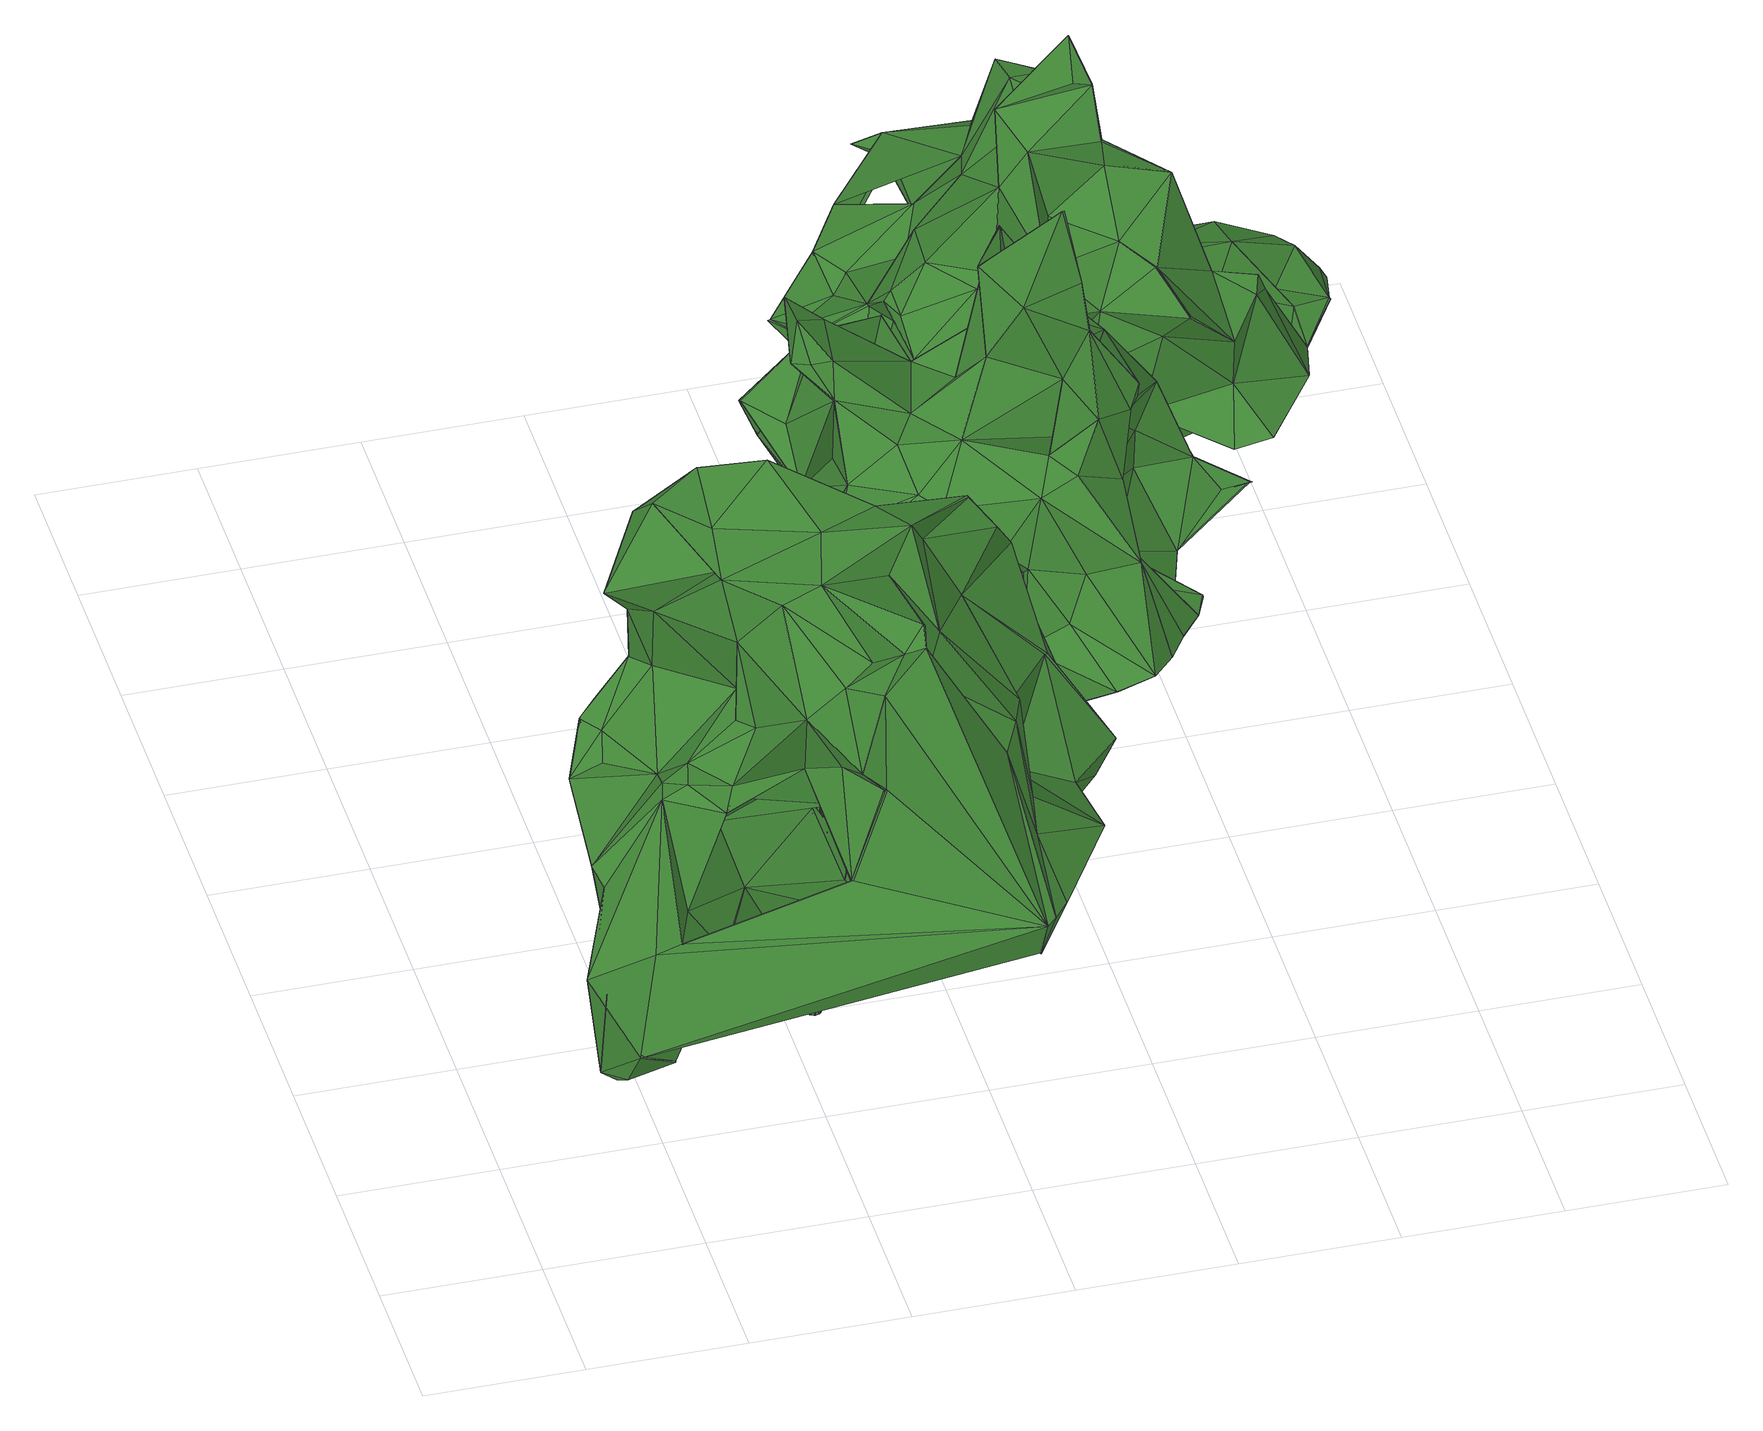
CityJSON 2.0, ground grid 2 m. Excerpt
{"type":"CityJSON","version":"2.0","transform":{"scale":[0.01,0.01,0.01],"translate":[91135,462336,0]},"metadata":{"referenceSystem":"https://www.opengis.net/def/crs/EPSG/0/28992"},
"CityObjects":{
"tree1":{"type":"SolitaryVegetationObject","attributes":{"gtid":247,"crown_width_m":6.62,"crown_median_z":4.46,"trunk_H_m":3.4,"trunk_DBH_m":0.189,"trunk_radius_m":0.0943,"trunk_base_height_m":1.06,"original_gtid":"252"},"geometry":[{"type":"Solid","lod":"3","boundaries":[[[[0,1,2]],[[3,4,5]],[[6,7,8]],[[9,10,11]],[[12,13,14]],[[15,16,17]],[[18,19,20]],[[18,21,19]],[[22,11,10]],[[0,23,24]],[[25,26,27]],[[28,29,30]],[[31,32,33]],[[34,35,36]],[[37,38,29]],[[39,40,41]],[[42,41,40]],[[43,44,45]],[[46,43,45]],[[47,5,48]],[[49,50,51]],[[52,53,54]],[[55,56,30]],[[28,30,57]],[[58,59,60]],[[61,62,63]],[[64,65,66]],[[67,68,22]],[[69,70,71]],[[72,73,74]],[[75,76,35]],[[48,12,77]],[[78,29,28]],[[79,80,81]],[[74,81,80]],[[82,83,78]],[[78,84,82]],[[77,47,48]],[[85,5,4]],[[86,87,50]],[[88,6,89]],[[78,83,51]],[[90,91,92]],[[90,92,93]],[[90,93,94]],[[69,10,70]],[[38,37,78]],[[3,5,95]],[[96,62,97]],[[98,62,96]],[[8,99,6]],[[24,54,65]],[[3,85,4]],[[23,52,24]],[[85,48,5]],[[51,50,100]],[[51,100,78]],[[101,102,103]],[[104,105,106]],[[21,7,19]],[[78,28,38]],[[107,108,109]],[[110,111,112]],[[2,52,23]],[[84,52,2]],[[113,114,115]],[[116,117,118]],[[119,118,117]],[[63,120,121]],[[122,123,124]],[[85,3,38]],[[95,38,3]],[[85,38,57]],[[57,38,28]],[[125,126,127]],[[84,2,82]],[[128,129,75]],[[75,130,76]],[[53,33,131]],[[78,37,84]],[[9,132,133]],[[134,5,47]],[[120,132,135]],[[120,133,132]],[[136,137,138]],[[112,139,136]],[[32,140,141]],[[121,135,142]],[[143,102,29]],[[144,119,8]],[[145,146,142]],[[145,142,135]],[[147,148,19]],[[76,149,36]],[[150,36,149]],[[151,125,152]],[[12,153,56]],[[79,154,80]],[[76,155,149]],[[69,156,67]],[[125,151,126]],[[51,42,49]],[[157,39,41]],[[119,158,159]],[[2,23,0]],[[41,42,51]],[[19,7,6]],[[49,42,40]],[[160,139,124]],[[137,161,27]],[[136,138,110]],[[136,110,112]],[[21,162,7]],[[163,164,165]],[[163,166,164]],[[167,168,169]],[[170,171,109]],[[61,172,173]],[[165,173,172]],[[79,81,174]],[[113,13,114]],[[170,100,87]],[[170,87,138]],[[163,40,39]],[[44,175,176]],[[6,147,19]],[[6,88,147]],[[152,169,168]],[[89,6,99]],[[104,113,177]],[[137,27,178]],[[112,179,88]],[[108,180,109]],[[109,180,78]],[[138,181,170]],[[168,59,58]],[[30,25,55]],[[1,0,182]],[[45,44,176]],[[45,176,46]],[[54,66,65]],[[109,100,170]],[[109,78,100]],[[106,47,183]],[[184,185,186]],[[187,180,181]],[[188,44,43]],[[144,8,162]],[[29,180,15]],[[177,115,189]],[[180,187,16]],[[190,191,153]],[[85,191,190]],[[58,68,74]],[[192,107,109]],[[47,106,134]],[[124,139,99]],[[55,13,12]],[[12,56,55]],[[193,194,195]],[[196,148,147]],[[196,147,46]],[[104,106,183]],[[99,197,124]],[[99,119,197]],[[132,198,199]],[[37,200,201]],[[126,151,127]],[[143,202,203]],[[106,141,140]],[[106,140,134]],[[167,169,128]],[[167,128,168]],[[204,119,117]],[[127,205,125]],[[67,156,206]],[[67,206,72]],[[131,207,54]],[[94,203,32]],[[32,203,140]],[[104,183,14]],[[47,14,183]],[[17,200,15]],[[63,62,98]],[[123,55,25]],[[123,208,55]],[[96,97,182]],[[111,163,209]],[[50,87,100]],[[5,202,95]],[[78,180,29]],[[13,113,14]],[[152,80,151]],[[104,14,113]],[[210,202,5]],[[211,212,213]],[[30,56,57]],[[144,162,214]],[[18,215,21]],[[153,57,216]],[[83,1,157]],[[149,193,150]],[[214,162,217]],[[75,214,217]],[[35,76,36]],[[132,9,198]],[[61,121,142]],[[175,130,20]],[[52,54,24]],[[173,62,61]],[[157,97,39]],[[116,204,117]],[[196,176,148]],[[159,211,218]],[[89,219,88]],[[75,220,221]],[[75,116,220]],[[127,151,105]],[[151,156,105]],[[222,159,218]],[[194,193,149]],[[74,80,168]],[[74,168,58]],[[168,80,152]],[[186,131,184]],[[223,177,213]],[[165,43,163]],[[76,130,175]],[[224,172,61]],[[190,48,85]],[[21,215,217]],[[213,177,189]],[[12,14,77]],[[225,66,54]],[[138,178,187]],[[151,206,156]],[[226,34,199]],[[182,227,96]],[[224,188,172]],[[228,67,22]],[[101,26,30]],[[188,43,172]],[[177,223,104]],[[77,14,47]],[[53,52,229]],[[37,29,15]],[[31,94,32]],[[31,90,94]],[[53,131,54]],[[180,16,15]],[[123,27,160]],[[123,160,124]],[[25,30,26]],[[122,208,230]],[[146,34,150]],[[34,36,150]],[[217,162,21]],[[125,169,152]],[[169,125,205]],[[145,34,146]],[[9,58,198]],[[231,232,33]],[[200,232,231]],[[200,231,33]],[[200,33,229]],[[53,229,33]],[[108,233,234]],[[109,234,233]],[[54,207,70]],[[135,121,120]],[[98,235,64]],[[63,98,64]],[[64,235,65]],[[65,235,24]],[[0,24,235]],[[153,216,56]],[[122,124,197]],[[236,224,61]],[[119,99,8]],[[27,123,25]],[[159,197,119]],[[159,122,197]],[[229,201,200]],[[37,201,84]],[[105,237,238]],[[156,237,105]],[[239,240,129]],[[239,129,128]],[[128,241,239]],[[108,234,180]],[[159,222,208]],[[106,105,185]],[[105,104,223]],[[242,12,48]],[[208,222,55]],[[228,22,10]],[[75,129,116]],[[63,121,61]],[[63,64,120]],[[243,244,17]],[[245,17,244]],[[2,1,82]],[[83,82,1]],[[237,156,69]],[[52,84,201]],[[168,226,59]],[[52,201,229]],[[221,214,75]],[[234,109,171]],[[234,171,180]],[[33,246,131]],[[17,16,243]],[[150,195,146]],[[173,164,166]],[[40,163,111]],[[40,111,49]],[[97,62,39]],[[242,190,153]],[[242,48,190]],[[157,41,83]],[[51,83,41]],[[58,60,198]],[[18,130,217]],[[247,189,115]],[[31,33,232]],[[31,232,200]],[[218,247,248]],[[35,128,75]],[[133,10,9]],[[70,10,133]],[[122,230,123]],[[26,178,27]],[[237,69,186]],[[74,68,72]],[[18,20,130]],[[71,70,207]],[[71,207,131]],[[72,68,67]],[[57,153,191]],[[184,131,246]],[[184,246,141]],[[20,19,148]],[[20,148,175]],[[144,221,220]],[[144,220,119]],[[67,228,69]],[[10,69,228]],[[165,164,173]],[[138,87,110]],[[49,111,50]],[[7,162,8]],[[168,249,226]],[[35,226,249]],[[208,122,159]],[[193,195,150]],[[236,250,224]],[[205,127,223]],[[251,205,223]],[[251,239,205]],[[105,223,127]],[[37,15,200]],[[94,102,143]],[[172,43,165]],[[250,236,252]],[[242,153,12]],[[80,154,174]],[[225,70,66]],[[225,54,70]],[[115,248,247]],[[114,248,115]],[[209,46,179]],[[209,179,112]],[[151,73,206]],[[80,73,151]],[[174,73,80]],[[174,81,73]],[[144,214,221]],[[119,204,158]],[[240,158,204]],[[240,204,129]],[[129,204,116]],[[29,102,30]],[[101,30,102]],[[192,233,107]],[[1,182,157]],[[157,182,97]],[[94,143,203]],[[134,210,5]],[[140,210,134]],[[31,200,17]],[[62,166,39]],[[39,166,163]],[[62,173,166]],[[140,203,210]],[[192,109,233]],[[107,233,108]],[[79,174,154]],[[57,191,85]],[[86,110,87]],[[182,0,227]],[[0,235,227]],[[96,227,98]],[[235,98,227]],[[90,244,91]],[[133,66,70]],[[120,64,66]],[[120,66,133]],[[222,218,248]],[[177,113,115]],[[13,248,114]],[[55,222,248]],[[29,38,253]],[[29,253,143]],[[55,248,13]],[[11,68,9]],[[58,9,68]],[[101,103,187]],[[223,213,251]],[[57,56,216]],[[206,73,72]],[[226,199,59]],[[81,74,73]],[[34,226,35]],[[43,46,209]],[[43,209,163]],[[112,111,209]],[[187,178,101]],[[251,213,239]],[[213,212,239]],[[194,61,142]],[[250,252,149]],[[149,252,194]],[[213,189,211]],[[149,155,250]],[[240,239,212]],[[252,236,194]],[[61,194,236]],[[141,246,32]],[[33,32,246]],[[112,219,139]],[[238,185,105]],[[159,158,211]],[[218,211,247]],[[189,247,211]],[[158,212,211]],[[240,212,158]],[[123,230,208]],[[199,198,60]],[[147,88,179]],[[147,179,46]],[[194,142,195]],[[142,146,195]],[[188,224,155]],[[250,155,224]],[[44,188,155]],[[44,155,175]],[[175,155,76]],[[148,176,175]],[[101,178,26]],[[89,99,139]],[[46,176,196]],[[137,136,161]],[[160,161,136]],[[31,244,90]],[[93,244,243]],[[245,31,17]],[[245,244,31]],[[181,180,171]],[[181,171,170]],[[181,138,187]],[[138,137,178]],[[22,68,11]],[[89,139,219]],[[184,141,185]],[[112,88,219]],[[238,237,186]],[[187,103,243]],[[187,243,16]],[[103,254,243]],[[75,217,130]],[[238,186,185]],[[71,131,186]],[[71,186,69]],[[220,118,119]],[[116,118,220]],[[139,160,136]],[[135,255,145]],[[199,255,132]],[[132,255,135]],[[145,255,34]],[[34,255,199]],[[106,185,141]],[[93,243,256]],[[93,256,94]],[[210,203,202]],[[50,111,86]],[[110,86,111]],[[253,38,202]],[[95,202,38]],[[253,202,143]],[[239,241,205]],[[169,241,128]],[[205,241,169]],[[35,249,128]],[[128,249,168]],[[27,161,160]],[[93,92,244]],[[91,244,92]],[[103,256,254]],[[102,256,103]],[[254,256,243]],[[94,256,102]],[[217,215,18]],[[199,60,59]],[[257,258,259]],[[257,259,260]],[[260,259,261]],[[260,261,262]],[[259,258,263]],[[259,263,261]],[[261,263,264]],[[261,264,262]],[[263,258,265]],[[263,265,264]],[[264,265,266]],[[264,266,262]],[[265,258,267]],[[265,267,266]],[[266,267,268]],[[266,268,262]],[[267,258,269]],[[267,269,268]],[[268,269,270]],[[268,270,262]],[[269,258,271]],[[269,271,270]],[[270,271,272]],[[270,272,262]],[[271,258,273]],[[271,273,272]],[[272,273,274]],[[272,274,262]],[[273,258,275]],[[273,275,274]],[[274,275,276]],[[274,276,262]],[[275,258,277]],[[275,277,276]],[[276,277,278]],[[276,278,262]],[[277,258,279]],[[277,279,278]],[[278,279,280]],[[278,280,262]],[[279,258,281]],[[279,281,280]],[[280,281,282]],[[280,282,262]],[[281,258,283]],[[281,283,282]],[[282,283,284]],[[282,284,262]],[[283,258,285]],[[283,285,284]],[[284,285,286]],[[284,286,262]],[[285,258,287]],[[285,287,286]],[[286,287,288]],[[286,288,262]],[[287,258,289]],[[287,289,288]],[[288,289,290]],[[288,290,262]],[[289,258,291]],[[289,291,290]],[[290,291,292]],[[290,292,262]],[[291,258,293]],[[291,293,292]],[[292,293,294]],[[292,294,262]],[[293,258,295]],[[293,295,294]],[[294,295,296]],[[294,296,262]],[[295,258,297]],[[295,297,296]],[[296,297,298]],[[296,298,262]],[[297,258,299]],[[297,299,298]],[[298,299,300]],[[298,300,262]],[[299,258,301]],[[299,301,300]],[[300,301,302]],[[300,302,262]],[[301,258,303]],[[301,303,302]],[[302,303,304]],[[302,304,262]],[[303,258,305]],[[303,305,304]],[[304,305,306]],[[304,306,262]],[[305,258,257]],[[305,257,306]],[[306,257,260]],[[306,260,262]]]]}]},
"tree2":{"type":"SolitaryVegetationObject","attributes":{"gtid":248,"crown_width_m":5.77,"crown_median_z":4.52,"trunk_H_m":3.78,"trunk_DBH_m":0.174,"trunk_radius_m":0.0872,"trunk_base_height_m":0.74,"original_gtid":"253"},"geometry":[{"type":"Solid","lod":"3","boundaries":[[[[307,308,309]],[[310,311,312]],[[313,314,315]],[[316,317,318]],[[319,320,321]],[[322,323,324]],[[325,326,327]],[[325,327,328]],[[318,329,330]],[[327,331,328]],[[332,333,334]],[[335,336,337]],[[338,337,336]],[[339,326,340]],[[341,342,343]],[[344,313,315]],[[345,346,347]],[[348,349,350]],[[351,352,353]],[[354,353,352]],[[355,342,356]],[[307,357,358]],[[359,307,358]],[[355,356,326]],[[360,317,361]],[[328,331,348]],[[362,363,321]],[[364,352,365]],[[350,349,366]],[[351,367,368]],[[369,370,368]],[[371,372,337]],[[373,337,372]],[[374,375,376]],[[365,352,377]],[[368,378,369]],[[379,380,381]],[[362,382,363]],[[383,309,384]],[[385,386,387]],[[388,389,387]],[[327,326,339]],[[381,390,379]],[[368,391,378]],[[323,392,393]],[[323,394,392]],[[351,368,395]],[[339,331,327]],[[345,396,397]],[[398,399,400]],[[401,366,402]],[[403,404,405]],[[406,407,408]],[[406,408,409]],[[410,311,411]],[[370,329,412]],[[334,413,414]],[[415,413,334]],[[371,416,417]],[[418,419,406]],[[407,406,419]],[[334,420,332]],[[421,332,420]],[[369,329,370]],[[407,422,423]],[[424,357,350]],[[425,426,427]],[[425,427,428]],[[317,429,430]],[[378,391,431]],[[432,312,311]],[[428,338,354]],[[338,336,354]],[[370,433,395]],[[434,435,436]],[[403,379,390]],[[437,438,439]],[[378,431,369]],[[369,431,440]],[[434,441,442]],[[401,402,394]],[[318,412,329]],[[443,385,444]],[[390,404,403]],[[409,445,374]],[[446,445,409]],[[447,316,330]],[[448,449,360]],[[430,450,451]],[[430,429,450]],[[447,330,329]],[[394,452,453]],[[353,336,454]],[[400,445,446]],[[403,308,380]],[[411,455,456]],[[329,457,447]],[[447,457,458]],[[458,457,440]],[[459,443,460]],[[321,374,376]],[[329,369,457]],[[398,358,424]],[[398,359,358]],[[440,457,369]],[[389,318,317]],[[410,456,461]],[[330,316,318]],[[462,375,463]],[[360,464,448]],[[465,448,464]],[[445,466,374]],[[380,379,403]],[[459,342,443]],[[373,372,371]],[[410,332,467]],[[373,335,337]],[[309,468,384]],[[350,399,424]],[[398,424,399]],[[343,469,470]],[[471,325,328]],[[416,338,472]],[[416,337,338]],[[418,406,374]],[[321,418,374]],[[336,335,454]],[[319,324,473]],[[474,475,476]],[[477,478,479]],[[480,481,313]],[[480,313,362]],[[462,463,482]],[[476,475,347]],[[368,483,391]],[[415,334,333]],[[399,350,366]],[[412,318,389]],[[431,484,485]],[[381,486,487]],[[331,488,349]],[[393,392,402]],[[394,402,392]],[[315,489,344]],[[487,405,404]],[[487,404,381]],[[368,367,490]],[[435,368,490]],[[449,312,430]],[[491,492,469]],[[470,360,361]],[[414,437,493]],[[494,396,345]],[[476,347,484]],[[384,495,383]],[[430,341,387]],[[452,394,323]],[[496,308,403]],[[437,421,420]],[[480,321,320]],[[462,322,375]],[[491,469,355]],[[497,498,499]],[[428,432,410]],[[477,500,422]],[[357,501,502]],[[355,503,325]],[[373,504,335]],[[455,492,456]],[[505,422,500]],[[321,363,418]],[[506,373,371]],[[506,371,507]],[[508,486,509]],[[338,428,427]],[[351,395,433]],[[384,438,510]],[[384,510,495]],[[511,398,512]],[[374,406,409]],[[438,507,439]],[[513,396,514]],[[476,484,441]],[[381,380,512]],[[342,341,364]],[[432,430,312]],[[402,515,393]],[[393,515,488]],[[398,511,359]],[[516,496,403]],[[410,411,456]],[[321,376,517]],[[482,466,518]],[[388,387,519]],[[307,461,456]],[[419,418,422]],[[418,477,422]],[[461,333,410]],[[332,410,333]],[[437,520,493]],[[437,414,495]],[[414,493,334]],[[338,427,426]],[[349,348,331]],[[521,405,522]],[[459,356,342]],[[523,339,524]],[[523,524,525]],[[495,510,526]],[[438,526,510]],[[373,477,479]],[[381,404,390]],[[437,417,416]],[[311,410,432]],[[382,479,478]],[[477,382,478]],[[446,512,400]],[[441,484,442]],[[391,442,484]],[[458,527,447]],[[316,447,527]],[[316,527,317]],[[361,317,527]],[[499,441,497]],[[383,333,309]],[[471,501,325]],[[439,417,437]],[[382,528,344]],[[313,528,362]],[[382,362,528]],[[432,428,529]],[[451,450,530]],[[387,389,317]],[[505,423,422]],[[307,309,461]],[[524,340,531]],[[500,477,506]],[[373,506,477]],[[476,441,499]],[[476,499,489]],[[489,499,344]],[[453,452,482]],[[401,453,366]],[[394,453,401]],[[454,532,351]],[[353,454,351]],[[387,351,519]],[[310,312,465]],[[463,375,374]],[[515,533,349]],[[347,485,484]],[[527,444,361]],[[349,488,515]],[[494,340,326]],[[323,534,324]],[[315,324,534]],[[437,526,438]],[[437,495,526]],[[371,439,507]],[[384,521,535]],[[500,535,521]],[[500,384,535]],[[388,412,389]],[[311,310,411]],[[455,411,310]],[[326,396,494]],[[326,356,396]],[[351,387,386]],[[351,386,377]],[[319,517,536]],[[321,517,319]],[[505,405,408]],[[522,405,505]],[[428,354,341]],[[455,469,492]],[[443,444,514]],[[400,399,518]],[[511,308,307]],[[307,537,511]],[[485,347,346]],[[480,362,321]],[[367,538,490]],[[365,342,364]],[[421,425,428]],[[337,416,371]],[[341,343,470]],[[529,428,341]],[[519,433,370]],[[430,432,529]],[[430,529,341]],[[308,511,380]],[[345,397,346]],[[415,333,383]],[[428,467,332]],[[421,428,332]],[[428,410,467]],[[461,309,333]],[[387,317,430]],[[497,441,434]],[[426,425,437]],[[493,520,334]],[[420,520,437]],[[341,354,364]],[[385,341,470]],[[341,385,387]],[[420,334,520]],[[439,371,417]],[[507,438,506]],[[523,393,488]],[[523,488,339]],[[366,533,402]],[[435,490,436]],[[452,323,322]],[[462,452,322]],[[462,482,452]],[[353,354,336]],[[494,475,474]],[[424,358,357]],[[383,413,415]],[[412,519,370]],[[388,519,412]],[[525,539,523]],[[393,539,323]],[[393,523,539]],[[402,533,515]],[[314,313,481]],[[407,419,422]],[[477,363,382]],[[418,363,477]],[[351,538,367]],[[391,484,431]],[[442,540,434]],[[435,434,540]],[[483,435,540]],[[483,540,442]],[[495,413,383]],[[414,413,495]],[[324,319,541]],[[324,541,322]],[[542,541,536]],[[319,536,541]],[[541,542,543]],[[542,517,375]],[[536,517,542]],[[522,505,500]],[[486,381,509]],[[376,375,517]],[[403,405,516]],[[408,405,487]],[[455,310,465]],[[325,503,326]],[[343,342,469]],[[514,527,485]],[[519,351,433]],[[440,431,485]],[[485,527,458]],[[485,458,440]],[[537,359,511]],[[307,359,537]],[[368,435,483]],[[448,312,449]],[[465,312,448]],[[374,466,463]],[[400,518,445]],[[508,409,486]],[[361,444,470]],[[465,544,455]],[[469,455,544]],[[443,514,396]],[[365,377,443]],[[377,386,443]],[[443,342,365]],[[385,443,386]],[[384,545,438]],[[500,545,384]],[[437,425,421]],[[437,472,426]],[[506,545,500]],[[373,479,498]],[[398,400,512]],[[463,466,482]],[[518,466,445]],[[491,501,357]],[[366,546,399]],[[453,546,366]],[[409,408,487]],[[350,357,502]],[[456,492,307]],[[471,348,502]],[[471,328,348]],[[348,350,502]],[[368,370,395]],[[335,504,454]],[[547,454,504]],[[426,472,338]],[[498,547,504]],[[409,487,486]],[[454,538,532]],[[508,446,409]],[[324,315,473]],[[314,473,315]],[[364,354,352]],[[511,512,380]],[[512,446,509]],[[512,509,381]],[[377,352,351]],[[351,532,538]],[[497,547,498]],[[454,547,538]],[[490,538,547]],[[436,490,547]],[[436,547,434]],[[497,434,547]],[[449,429,360]],[[317,360,429]],[[470,464,360]],[[355,469,342]],[[470,465,464]],[[396,460,443]],[[429,530,450]],[[449,530,429]],[[449,430,451]],[[449,451,530]],[[498,504,373]],[[499,548,344]],[[437,416,472]],[[356,460,396]],[[382,548,479]],[[344,548,382]],[[498,548,499]],[[479,548,498]],[[514,485,513]],[[396,513,397]],[[355,326,503]],[[494,549,525]],[[514,444,527]],[[489,549,476]],[[549,474,476]],[[539,525,549]],[[539,549,489]],[[550,539,489]],[[494,474,549]],[[521,496,516]],[[521,516,405]],[[525,531,494]],[[508,509,446]],[[506,438,545]],[[357,492,491]],[[518,399,546]],[[518,546,482]],[[482,546,453]],[[491,551,501]],[[325,501,551]],[[502,501,471]],[[480,320,481]],[[473,320,319]],[[473,314,320]],[[481,320,314]],[[525,524,531]],[[531,340,494]],[[524,339,340]],[[331,339,488]],[[349,533,366]],[[325,551,355]],[[491,355,551]],[[357,307,492]],[[552,375,322]],[[345,347,475]],[[345,475,494]],[[470,544,465]],[[385,470,444]],[[308,468,309]],[[384,468,521]],[[521,468,496]],[[496,468,308]],[[521,522,500]],[[505,408,423]],[[407,423,408]],[[459,460,356]],[[539,534,323]],[[550,534,539]],[[550,315,534]],[[550,489,315]],[[513,346,397]],[[485,346,513]],[[344,528,313]],[[469,544,470]],[[541,543,322]],[[552,322,543]],[[552,543,375]],[[542,375,543]],[[442,391,483]],[[553,554,555]],[[553,555,556]],[[556,555,557]],[[556,557,558]],[[555,554,559]],[[555,559,557]],[[557,559,560]],[[557,560,558]],[[559,554,561]],[[559,561,560]],[[560,561,562]],[[560,562,558]],[[561,554,563]],[[561,563,562]],[[562,563,564]],[[562,564,558]],[[563,554,565]],[[563,565,564]],[[564,565,566]],[[564,566,558]],[[565,554,567]],[[565,567,566]],[[566,567,568]],[[566,568,558]],[[567,554,569]],[[567,569,568]],[[568,569,570]],[[568,570,558]],[[569,554,571]],[[569,571,570]],[[570,571,572]],[[570,572,558]],[[571,554,573]],[[571,573,572]],[[572,573,574]],[[572,574,558]],[[573,554,575]],[[573,575,574]],[[574,575,576]],[[574,576,558]],[[575,554,577]],[[575,577,576]],[[576,577,578]],[[576,578,558]],[[577,554,579]],[[577,579,578]],[[578,579,580]],[[578,580,558]],[[579,554,581]],[[579,581,580]],[[580,581,582]],[[580,582,558]],[[581,554,583]],[[581,583,582]],[[582,583,584]],[[582,584,558]],[[583,554,585]],[[583,585,584]],[[584,585,586]],[[584,586,558]],[[585,554,587]],[[585,587,586]],[[586,587,588]],[[586,588,558]],[[587,554,589]],[[587,589,588]],[[588,589,590]],[[588,590,558]],[[589,554,591]],[[589,591,590]],[[590,591,592]],[[590,592,558]],[[591,554,593]],[[591,593,592]],[[592,593,594]],[[592,594,558]],[[593,554,595]],[[593,595,594]],[[594,595,596]],[[594,596,558]],[[595,554,597]],[[595,597,596]],[[596,597,598]],[[596,598,558]],[[597,554,599]],[[597,599,598]],[[598,599,600]],[[598,600,558]],[[599,554,601]],[[599,601,600]],[[600,601,602]],[[600,602,558]],[[601,554,553]],[[601,553,602]],[[602,553,556]],[[602,556,558]]]]}]},
"tree3":{"type":"SolitaryVegetationObject","attributes":{"gtid":249,"crown_width_m":6.16,"crown_median_z":4.41,"trunk_H_m":3.74,"trunk_DBH_m":0.186,"trunk_radius_m":0.0932,"trunk_base_height_m":0.67,"original_gtid":"254"},"geometry":[{"type":"Solid","lod":"3","boundaries":[[[[603,604,605]],[[606,607,608]],[[609,610,611]],[[612,613,614]],[[615,616,617]],[[618,619,620]],[[621,622,623]],[[624,625,603]],[[626,627,628]],[[629,630,631]],[[632,633,634]],[[635,636,637]],[[627,629,638]],[[639,640,641]],[[642,643,644]],[[645,646,647]],[[648,649,626]],[[650,651,652]],[[628,627,653]],[[654,610,609]],[[648,630,649]],[[655,656,657]],[[658,659,660]],[[630,626,649]],[[621,661,631]],[[662,663,664]],[[638,665,666]],[[667,668,669]],[[670,610,671]],[[610,654,671]],[[672,673,674]],[[646,675,676]],[[677,675,646]],[[615,678,640]],[[679,680,681]],[[682,683,684]],[[685,686,687]],[[651,688,689]],[[690,644,691]],[[692,693,694]],[[695,677,645]],[[696,697,698]],[[699,700,701]],[[638,666,702]],[[646,645,677]],[[703,704,705]],[[706,637,620]],[[603,707,624]],[[708,624,707]],[[709,710,711]],[[712,713,714]],[[715,716,670]],[[717,718,712]],[[670,671,715]],[[719,720,690]],[[721,661,722]],[[721,722,682]],[[614,723,711]],[[662,664,724]],[[607,724,664]],[[725,726,727]],[[676,683,646]],[[682,684,721]],[[713,648,728]],[[713,728,714]],[[729,730,662]],[[731,732,733]],[[703,650,704]],[[704,650,652]],[[619,706,620]],[[627,638,653]],[[669,734,735]],[[669,735,736]],[[606,737,738]],[[628,739,740]],[[741,678,615]],[[742,743,744]],[[725,745,746]],[[747,748,749]],[[750,688,751]],[[651,751,688]],[[676,711,710]],[[718,630,752]],[[640,681,615]],[[753,730,754]],[[755,679,681]],[[756,729,757]],[[758,759,741]],[[760,761,762]],[[760,762,763]],[[754,729,756]],[[754,756,764]],[[765,730,700]],[[766,730,765]],[[626,629,627]],[[750,754,764]],[[753,754,750]],[[728,648,767]],[[728,767,740]],[[768,618,769]],[[741,640,678]],[[720,719,642]],[[748,685,702]],[[770,711,723]],[[770,612,711]],[[706,635,637]],[[606,738,744]],[[607,606,744]],[[665,747,749]],[[755,771,679]],[[755,692,771]],[[618,772,619]],[[709,711,612]],[[615,617,773]],[[773,758,741]],[[687,656,774]],[[624,685,774]],[[687,774,685]],[[775,677,695]],[[712,714,776]],[[630,629,626]],[[751,651,703]],[[777,778,637]],[[779,780,693]],[[655,774,656]],[[764,688,750]],[[703,651,650]],[[677,614,711]],[[671,654,727]],[[610,670,660]],[[610,660,611]],[[781,635,656]],[[663,782,608]],[[658,783,659]],[[748,686,685]],[[652,651,784]],[[665,631,661]],[[711,676,675]],[[711,675,677]],[[785,694,780]],[[708,786,714]],[[787,714,786]],[[788,700,758]],[[657,789,790]],[[657,635,789]],[[791,744,743]],[[792,671,793]],[[717,621,718]],[[725,727,794]],[[730,766,662]],[[795,785,780]],[[795,787,785]],[[796,797,699]],[[798,672,674]],[[612,746,745]],[[799,633,635]],[[684,683,676]],[[657,800,801]],[[744,738,742]],[[666,749,702]],[[756,689,688]],[[756,688,764]],[[679,771,802]],[[783,802,803]],[[635,657,656]],[[603,625,604]],[[784,689,623]],[[648,752,630]],[[803,655,804]],[[805,787,786]],[[806,653,638]],[[807,794,609]],[[789,808,809]],[[713,712,718]],[[799,721,684]],[[636,635,633]],[[681,680,616]],[[615,773,741]],[[682,810,683]],[[652,784,811]],[[717,811,784]],[[635,812,789]],[[695,645,813]],[[758,719,690]],[[727,654,794]],[[654,609,794]],[[723,613,814]],[[750,815,816]],[[751,815,750]],[[656,687,686]],[[656,686,781]],[[730,753,817]],[[730,817,700]],[[818,708,819]],[[818,819,820]],[[681,616,615]],[[660,809,611]],[[684,731,633]],[[684,633,799]],[[779,759,700]],[[694,693,780]],[[781,686,748]],[[743,821,822]],[[743,822,823]],[[779,797,780]],[[708,707,786]],[[676,732,731]],[[791,743,824]],[[792,821,697]],[[821,698,697]],[[733,732,769]],[[825,826,827]],[[792,822,821]],[[828,795,815]],[[661,721,665]],[[626,767,648]],[[655,829,774]],[[730,729,754]],[[690,691,788]],[[703,705,751]],[[816,815,795]],[[809,660,659]],[[676,731,684]],[[793,727,726]],[[725,807,745]],[[753,750,830]],[[624,774,829]],[[682,831,832]],[[734,833,834]],[[821,743,835]],[[830,750,816]],[[717,836,705]],[[712,836,717]],[[642,644,720]],[[782,663,643]],[[782,643,642]],[[715,671,697]],[[696,715,697]],[[725,837,838]],[[839,838,837]],[[628,767,626]],[[822,726,725]],[[758,700,759]],[[840,614,841]],[[668,791,841]],[[608,738,737]],[[608,737,606]],[[751,836,712]],[[712,828,751]],[[695,813,775]],[[779,639,641]],[[823,842,743]],[[824,743,842]],[[689,736,834]],[[756,736,689]],[[668,734,669]],[[736,756,757]],[[715,616,680]],[[704,811,705]],[[717,705,811]],[[663,662,643]],[[843,820,819]],[[638,629,665]],[[631,665,629]],[[740,767,628]],[[800,657,790]],[[696,844,616]],[[607,664,608]],[[787,776,714]],[[642,835,742]],[[743,742,835]],[[632,636,633]],[[845,620,778]],[[778,733,845]],[[777,733,778]],[[634,733,777]],[[731,733,634]],[[825,827,702]],[[698,821,835]],[[835,674,673]],[[846,832,763]],[[846,763,847]],[[725,794,807]],[[692,848,693]],[[755,848,692]],[[822,839,823]],[[822,838,839]],[[781,748,849]],[[781,849,799]],[[787,805,785]],[[714,819,708]],[[850,819,714]],[[773,719,758]],[[614,840,612]],[[746,612,840]],[[635,781,799]],[[830,817,753]],[[701,700,817]],[[834,623,689]],[[833,623,834]],[[611,772,609]],[[816,797,796]],[[661,621,722]],[[625,624,829]],[[796,830,816]],[[792,697,671]],[[647,851,645]],[[645,851,813]],[[744,667,607]],[[825,685,826]],[[643,766,765]],[[662,766,643]],[[705,836,751]],[[644,690,720]],[[646,810,647]],[[683,810,646]],[[652,811,704]],[[802,829,803]],[[771,692,805]],[[712,776,828]],[[757,669,736]],[[802,605,604]],[[717,784,621]],[[647,852,851]],[[847,853,846]],[[808,789,812]],[[689,784,651]],[[673,696,698]],[[623,833,852]],[[854,623,852]],[[640,848,681]],[[639,848,640]],[[755,681,848]],[[855,618,768]],[[855,768,710]],[[806,638,827]],[[827,638,702]],[[785,805,692]],[[785,692,694]],[[807,772,709]],[[616,844,798]],[[798,844,672]],[[786,707,605]],[[707,603,605]],[[807,609,772]],[[822,725,838]],[[798,674,617]],[[714,728,740]],[[778,620,637]],[[777,637,634]],[[636,634,637]],[[616,715,696]],[[631,630,718]],[[631,718,621]],[[768,732,710]],[[769,732,768]],[[793,671,727]],[[713,752,648]],[[718,752,713]],[[828,815,751]],[[757,729,724]],[[833,734,770]],[[763,856,847]],[[857,847,856]],[[643,691,644]],[[721,858,747]],[[632,634,636]],[[783,859,802]],[[748,747,858]],[[665,721,747]],[[647,810,852]],[[604,829,802]],[[679,802,859]],[[771,805,802]],[[773,674,719]],[[642,719,674]],[[682,860,861]],[[862,860,682]],[[640,741,759]],[[729,662,724]],[[673,844,696]],[[672,844,673]],[[667,744,791]],[[791,668,667]],[[863,722,623]],[[623,722,621]],[[761,832,831]],[[682,861,831]],[[700,699,779]],[[773,617,674]],[[779,641,759]],[[640,759,641]],[[804,655,801]],[[804,801,800]],[[850,843,819]],[[757,607,669]],[[757,724,607]],[[860,847,857]],[[851,833,770]],[[851,770,813]],[[723,814,677]],[[620,864,618]],[[845,618,864]],[[845,864,620]],[[841,614,814]],[[772,611,809]],[[772,809,619]],[[706,619,812]],[[796,701,830]],[[699,701,796]],[[825,702,685]],[[708,818,624]],[[826,624,818]],[[826,818,820]],[[835,642,674]],[[608,782,738]],[[642,738,782]],[[742,738,642]],[[770,723,813]],[[775,813,723]],[[723,677,775]],[[803,659,783]],[[658,859,783]],[[851,852,833]],[[639,779,693]],[[710,732,676]],[[792,726,822]],[[792,793,726]],[[657,801,655]],[[788,758,690]],[[624,826,685]],[[660,670,658]],[[716,658,670]],[[845,769,618]],[[698,835,673]],[[803,829,655]],[[625,829,604]],[[639,693,848]],[[804,659,803]],[[790,659,804]],[[790,804,800]],[[789,659,790]],[[809,659,789]],[[710,709,855]],[[772,618,855]],[[808,812,619]],[[772,855,709]],[[746,837,725]],[[841,814,613]],[[668,841,613]],[[613,734,668]],[[709,612,745]],[[709,745,807]],[[845,733,769]],[[740,843,850]],[[788,691,643]],[[859,680,679]],[[666,665,749]],[[748,702,749]],[[858,721,865]],[[761,831,861]],[[722,862,682]],[[798,617,616]],[[608,664,663]],[[765,700,788]],[[788,643,765]],[[716,715,680]],[[828,776,795]],[[787,795,776]],[[805,786,605]],[[761,861,857]],[[658,716,680]],[[658,680,859]],[[853,847,866]],[[853,866,862]],[[634,633,731]],[[805,605,802]],[[706,812,635]],[[857,762,761]],[[740,850,714]],[[784,623,622]],[[784,622,621]],[[839,842,823]],[[839,840,842]],[[840,841,842]],[[791,842,841]],[[824,842,791]],[[701,817,830]],[[734,613,770]],[[862,866,860]],[[614,613,723]],[[770,613,612]],[[677,814,614]],[[832,761,760]],[[832,760,763]],[[832,852,682]],[[810,682,852]],[[860,857,861]],[[854,852,832]],[[863,853,722]],[[854,853,863]],[[863,623,854]],[[846,854,832]],[[722,853,862]],[[667,669,607]],[[847,860,866]],[[619,809,808]],[[846,853,854]],[[857,856,762]],[[763,762,856]],[[779,699,797]],[[780,797,795]],[[816,795,797]],[[858,865,849]],[[721,849,865]],[[748,858,849]],[[799,849,721]],[[806,867,653]],[[806,827,867]],[[739,843,740]],[[867,820,843]],[[867,843,739]],[[827,826,867]],[[820,867,826]],[[834,735,734]],[[736,735,834]],[[628,867,739]],[[653,867,628]],[[839,837,840]],[[840,837,746]],[[868,869,870]],[[868,870,871]],[[871,870,872]],[[871,872,873]],[[870,869,874]],[[870,874,872]],[[872,874,875]],[[872,875,873]],[[874,869,876]],[[874,876,875]],[[875,876,877]],[[875,877,873]],[[876,869,878]],[[876,878,877]],[[877,878,879]],[[877,879,873]],[[878,869,880]],[[878,880,879]],[[879,880,881]],[[879,881,873]],[[880,869,882]],[[880,882,881]],[[881,882,883]],[[881,883,873]],[[882,869,884]],[[882,884,883]],[[883,884,885]],[[883,885,873]],[[884,869,886]],[[884,886,885]],[[885,886,887]],[[885,887,873]],[[886,869,888]],[[886,888,887]],[[887,888,889]],[[887,889,873]],[[888,869,890]],[[888,890,889]],[[889,890,891]],[[889,891,873]],[[890,869,892]],[[890,892,891]],[[891,892,893]],[[891,893,873]],[[892,869,894]],[[892,894,893]],[[893,894,895]],[[893,895,873]],[[894,869,896]],[[894,896,895]],[[895,896,897]],[[895,897,873]],[[896,869,898]],[[896,898,897]],[[897,898,899]],[[897,899,873]],[[898,869,900]],[[898,900,899]],[[899,900,901]],[[899,901,873]],[[900,869,902]],[[900,902,901]],[[901,902,903]],[[901,903,873]],[[902,869,904]],[[902,904,903]],[[903,904,905]],[[903,905,873]],[[904,869,906]],[[904,906,905]],[[905,906,907]],[[905,907,873]],[[906,869,908]],[[906,908,907]],[[907,908,909]],[[907,909,873]],[[908,869,910]],[[908,910,909]],[[909,910,911]],[[909,911,873]],[[910,869,912]],[[910,912,911]],[[911,912,913]],[[911,913,873]],[[912,869,914]],[[912,914,913]],[[913,914,915]],[[913,915,873]],[[914,869,916]],[[914,916,915]],[[915,916,917]],[[915,917,873]],[[916,869,868]],[[916,868,917]],[[917,868,871]],[[917,871,873]]]]}]}
},
"vertices":[
[738,186,446],[640,130,495],[657,55,445],[144,150,209],[136,170,196],[184,199,177],[245,510,772],[268,579,671],[254,563,665],[687,577,370],[648,549,368],[628,586,369],[154,294,318],[184,322,335],[208,341,243],[428,163,416],[420,162,445],[427,166,415],[401,544,708],[311,560,738],[433,552,733],[317,609,658],[570,589,366],[676,192,422],[710,274,402],[224,294,531],[247,264,546],[257,300,550],[180,155,386],[213,160,392],[216,264,530],[473,237,322],[362,304,274],[475,237,320],[603,587,549],[505,605,486],[574,595,569],[620,37,390],[151,118,264],[564,293,692],[510,324,763],[523,201,699],[515,175,798],[516,411,801],[474,496,759],[471,494,760],[395,455,861],[224,320,140],[138,239,208],[513,175,801],[485,158,774],[510,153,783],[617,177,397],[574,273,380],[624,311,368],[134,280,434],[141,250,424],[96,157,364],[607,625,363],[597,594,384],[621,603,373],[699,472,664],[613,378,673],[718,378,565],[797,357,437],[768,345,396],[733,402,403],[548,581,223],[607,623,360],[571,459,272],[657,457,328],[573,457,271],[595,650,214],[561,658,216],[581,666,231],[424,581,514],[490,583,624],[182,296,214],[624,17,444],[497,745,150],[534,671,236],[503,741,148],[636,26,448],[610,155,604],[621,38,388],[121,190,195],[462,218,721],[425,203,701],[257,463,817],[189,432,719],[453,314,325],[582,314,409],[526,389,392],[423,349,413],[325,293,355],[203,151,223],[648,291,568],[651,251,604],[715,377,564],[225,460,667],[463,164,712],[284,223,527],[234,214,396],[299,251,527],[274,469,214],[364,482,220],[275,402,185],[607,117,487],[574,94,439],[464,164,571],[370,289,772],[421,301,783],[310,347,779],[295,401,297],[298,327,435],[337,415,407],[346,500,477],[252,542,452],[262,479,562],[238,501,565],[754,463,470],[727,495,547],[196,468,485],[236,362,491],[260,477,563],[376,668,223],[357,643,196],[351,624,196],[394,647,428],[326,587,412],[487,584,625],[525,374,294],[707,554,393],[708,542,376],[235,309,133],[729,522,519],[326,333,692],[342,306,581],[379,211,657],[249,429,682],[282,323,237],[381,337,264],[713,522,551],[276,198,339],[331,596,643],[698,547,538],[661,596,586],[323,508,824],[435,546,747],[574,592,570],[635,603,598],[472,578,179],[468,637,265],[112,176,368],[496,742,150],[486,491,623],[506,529,183],[631,192,619],[199,521,489],[175,493,488],[337,376,589],[323,328,580],[315,608,656],[542,340,820],[630,412,790],[630,415,791],[565,377,767],[477,582,320],[525,626,347],[434,628,272],[436,167,597],[462,165,570],[625,446,757],[664,406,744],[501,739,146],[458,553,746],[453,517,760],[277,477,296],[300,255,541],[317,417,802],[421,160,446],[422,210,579],[646,172,519],[273,402,186],[441,383,284],[355,411,254],[459,405,282],[388,254,550],[490,470,753],[315,496,444],[122,158,359],[98,158,362],[580,158,577],[634,601,598],[662,564,580],[660,594,588],[409,502,755],[237,498,565],[686,578,372],[587,569,413],[470,167,345],[567,135,402],[203,152,225],[301,262,315],[251,551,449],[383,608,269],[521,570,191],[585,410,389],[145,427,453],[441,378,801],[209,291,211],[251,541,450],[245,573,439],[333,552,403],[372,620,603],[333,597,645],[112,174,371],[374,622,604],[184,435,458],[318,390,758],[379,562,598],[370,586,607],[148,427,451],[320,529,247],[554,438,687],[701,409,420],[558,569,445],[652,299,466],[531,529,345],[615,177,398],[187,433,464],[470,195,296],[468,195,298],[506,168,479],[483,160,470],[733,303,424],[594,436,606],[470,547,235],[403,473,272],[326,587,408],[244,575,441],[385,574,383],[188,255,310],[429,255,487],[466,284,477],[497,189,458],[454,315,322],[274,446,476],[217,378,449],[501,579,411],[542,447,588],[377,575,272],[598,439,590],[151,122,264],[396,273,530],[604,483,490],[300,325,436],[435,352,106],[425,352,106],[434,355,106],[446,357,446],[445,359,446],[436,357,446],[433,357,106],[444,362,446],[432,359,106],[443,364,446],[430,360,106],[441,365,446],[427,361,106],[438,366,446],[425,361,106],[436,366,446],[423,361,106],[434,366,446],[420,360,106],[431,365,446],[418,359,106],[429,363,446],[417,357,106],[428,361,446],[416,354,106],[427,359,446],[416,352,106],[427,357,446],[416,349,106],[427,354,446],[417,347,106],[428,352,446],[418,345,106],[429,350,446],[420,344,106],[432,349,446],[423,343,106],[434,348,446],[425,342,106],[436,347,446],[428,343,106],[439,348,446],[430,344,106],[441,349,446],[432,345,106],[443,350,446],[433,347,106],[444,352,446],[434,350,106],[445,355,446],
[695,688,656],[744,759,718],[652,761,650],[496,652,540],[495,654,539],[487,645,500],[979,897,349],[981,896,349],[911,841,353],[391,673,221],[429,676,304],[379,705,249],[1012,817,407],[984,867,383],[986,870,492],[970,729,404],[959,699,373],[982,789,407],[738,561,430],[657,580,367],[763,529,357],[823,452,430],[426,751,178],[390,676,220],[825,453,429],[562,777,674],[563,776,676],[515,800,723],[594,987,396],[552,938,457],[553,953,497],[507,924,524],[765,530,355],[720,588,396],[513,752,453],[631,733,440],[535,712,485],[842,876,362],[617,621,237],[582,614,219],[631,734,236],[870,450,446],[898,480,446],[865,499,581],[558,829,287],[596,889,411],[571,911,415],[565,883,427],[652,662,469],[643,620,362],[760,564,649],[781,609,675],[782,610,674],[424,626,422],[473,661,323],[892,850,426],[910,887,512],[638,832,440],[658,795,335],[871,539,561],[586,928,216],[551,915,192],[449,839,171],[431,856,215],[666,927,586],[621,883,479],[696,954,467],[967,813,596],[1011,812,475],[997,846,502],[604,796,295],[553,870,166],[848,801,884],[784,737,800],[863,767,799],[841,901,429],[567,798,718],[679,864,645],[512,704,326],[552,737,288],[475,733,341],[462,766,301],[396,725,289],[851,802,883],[596,876,166],[964,585,444],[935,605,388],[964,587,446],[496,818,232],[615,621,239],[582,612,219],[845,620,708],[868,595,633],[896,664,680],[858,604,477],[949,550,446],[756,844,787],[784,840,766],[804,920,780],[900,882,642],[875,966,650],[869,896,684],[910,839,666],[561,710,599],[534,652,585],[384,754,254],[535,848,747],[525,864,772],[539,797,718],[513,902,558],[638,899,629],[908,886,514],[863,928,622],[552,838,708],[528,872,575],[861,929,622],[873,965,652],[805,562,675],[484,917,585],[483,919,584],[511,900,557],[532,818,518],[395,694,448],[397,695,448],[539,828,158],[522,721,484],[494,810,265],[671,941,193],[603,978,224],[662,1012,260],[569,903,683],[675,986,623],[674,987,622],[475,737,146],[738,869,212],[647,900,180],[638,694,292],[511,702,324],[915,705,666],[917,705,684],[433,698,168],[452,620,454],[395,693,450],[373,714,462],[374,714,464],[880,675,462],[881,645,481],[591,978,384],[558,630,574],[632,651,614],[448,740,156],[457,697,154],[714,749,387],[649,674,296],[624,717,641],[935,799,483],[936,795,542],[454,619,452],[476,605,489],[902,762,586],[574,829,547],[721,816,649],[619,666,490],[501,655,426],[788,538,474],[485,919,584],[982,866,382],[757,729,334],[651,675,295],[738,776,291],[799,895,524],[775,887,490],[734,911,457],[981,868,384],[981,897,351],[868,710,525],[560,915,194],[631,843,224],[534,748,186],[857,768,709],[806,861,713],[863,519,438],[802,759,324],[602,977,226],[716,579,564],[657,631,602],[524,864,770],[668,638,307],[577,878,718],[762,846,779],[681,889,260],[665,894,362],[725,852,313],[802,887,612],[745,568,542],[810,545,539],[719,588,399],[593,978,384],[860,929,650],[687,910,566],[676,988,622],[874,745,708],[867,745,744],[640,898,631],[832,737,684],[866,743,745],[580,614,221],[554,731,283],[921,517,443],[803,922,781],[1012,814,474],[884,723,604],[479,789,288],[533,849,745],[804,862,712],[844,896,666],[829,606,399],[790,615,384],[805,684,334],[571,901,682],[449,686,281],[876,852,396],[512,752,455],[371,713,463],[701,623,391],[600,939,388],[922,516,446],[931,740,391],[802,884,612],[1042,794,434],[825,708,621],[635,920,261],[858,689,361],[587,929,214],[1042,792,433],[1076,781,448],[1073,780,449],[487,625,492],[668,926,587],[827,613,602],[662,1011,262],[727,811,391],[796,696,330],[864,728,388],[745,592,520],[1041,792,435],[684,752,73],[675,752,74],[683,754,73],[708,763,452],[708,765,452],[700,762,452],[682,757,73],[707,767,452],[681,758,73],[706,769,452],[679,760,74],[704,770,452],[677,760,74],[702,771,452],[675,761,74],[699,771,452],[673,760,74],[697,771,452],[671,759,74],[695,770,452],[669,758,74],[693,768,453],[667,756,74],[692,767,453],[667,754,75],[691,765,453],[666,752,75],[691,762,453],[667,749,75],[691,760,453],[668,747,75],[692,758,453],[669,746,75],[694,756,453],[671,744,75],[696,755,453],[673,743,74],[698,754,453],[675,743,74],[700,754,453],[677,744,74],[702,754,452],[680,745,74],[704,755,452],[681,746,74],[706,756,452],[683,748,74],[707,758,452],[684,750,74],[708,760,452],
[1092,918,394],[1079,877,424],[1068,949,408],[797,1160,385],[758,1205,369],[709,1109,284],[734,1005,677],[783,948,670],[805,951,687],[782,1239,580],[723,1284,533],[700,1300,549],[736,900,213],[766,937,343],[738,968,223],[847,1109,806],[875,1062,772],[959,1082,841],[988,1282,400],[964,1291,338],[900,1360,347],[1192,955,454],[1120,849,455],[1213,1285,410],[1228,1256,431],[1274,1218,401],[1157,1264,460],[1138,1313,382],[1102,1285,442],[952,1127,668],[997,1157,647],[935,1153,770],[1047,1045,720],[971,1064,734],[965,1059,775],[1163,1206,472],[810,985,241],[768,899,201],[778,978,214],[646,1040,294],[629,1102,214],[601,1067,209],[823,1421,529],[909,1353,598],[873,1384,526],[1162,1309,373],[1162,1310,374],[1038,1382,284],[957,1333,283],[1038,1382,286],[1247,1232,430],[699,986,618],[1084,893,572],[1082,993,604],[1001,939,666],[865,970,514],[936,956,600],[838,927,624],[1068,1245,459],[687,1172,223],[681,1127,258],[696,1138,264],[1079,1217,477],[1099,1193,480],[734,1225,392],[724,1270,426],[747,1261,393],[789,910,599],[706,949,579],[780,1029,352],[701,1049,399],[648,1038,293],[875,1328,612],[899,1304,725],[789,1411,556],[742,900,206],[900,872,368],[817,922,399],[806,905,325],[932,1225,532],[958,1309,595],[977,1252,628],[1152,1008,552],[1073,1012,587],[1135,977,600],[880,1310,265],[900,1362,346],[602,1034,212],[602,1067,208],[904,961,296],[893,989,264],[926,994,291],[773,1438,525],[713,958,456],[656,998,450],[656,998,448],[796,1053,203],[739,1084,142],[776,1194,223],[1121,1124,468],[1020,1320,255],[1062,1370,281],[1021,1318,256],[964,1057,774],[1114,988,424],[1184,1017,414],[824,1177,662],[900,1240,745],[850,1276,610],[1042,1225,369],[1101,1232,397],[1142,1125,392],[727,929,479],[788,917,475],[1044,1272,373],[1078,1273,389],[610,998,228],[601,1034,213],[981,1186,505],[957,1249,429],[794,1389,538],[777,1180,257],[683,1079,569],[684,1077,567],[688,1023,614],[1195,1230,414],[774,1196,225],[730,1220,170],[943,1223,758],[940,1223,759],[951,1158,857],[745,1331,404],[805,1295,373],[827,1285,316],[804,1122,313],[701,1052,400],[1281,1211,391],[1279,1211,389],[722,926,194],[674,1064,428],[615,1112,479],[715,1132,481],[755,1178,552],[686,1188,534],[1059,1172,481],[1060,1058,542],[1071,1176,483],[864,1258,166],[969,1232,209],[1138,1311,380],[786,1233,150],[788,1307,168],[879,891,309],[841,1294,264],[828,1283,315],[681,974,200],[746,977,205],[814,1322,475],[782,1207,544],[726,1269,427],[749,1260,395],[816,1312,176],[684,1142,170],[686,1187,183],[1212,1283,409],[932,1154,771],[949,1159,857],[813,1324,475],[929,868,364],[844,1079,712],[681,973,203],[1127,954,589],[757,1436,526],[1002,1143,380],[948,1118,818],[960,1084,840],[808,1044,193],[893,1042,261],[1029,1070,621],[680,1090,274],[925,959,511],[1005,1339,294],[950,998,319],[1077,1023,420],[1034,1082,340],[645,1064,210],[966,981,680],[999,938,667],[666,1171,515],[660,1003,452],[712,1068,546],[697,1024,627],[913,1120,293],[796,1163,256],[851,1071,254],[754,1048,281],[1023,1148,632],[1021,860,647],[1022,862,646],[982,936,454],[1002,917,579],[1021,860,645],[961,974,348],[1207,1173,418],[746,1101,652],[898,1055,676],[878,982,656],[927,1301,568],[1061,1370,284],[969,1062,733],[794,1427,504],[701,1301,547],[925,1207,240],[898,1177,242],[771,1219,168],[1204,1011,450],[1190,1042,428],[1254,1091,454],[629,1001,450],[615,1106,512],[579,1148,513],[611,1138,504],[1189,1042,430],[1204,1011,452],[1212,1103,442],[937,1204,336],[1093,934,477],[803,1223,184],[883,1263,563],[839,1320,467],[839,1322,465],[829,1310,371],[647,1034,435],[983,1300,314],[665,1170,517],[611,1137,507],[582,1148,514],[656,1231,539],[656,1231,537],[582,1149,512],[1253,1093,453],[770,964,366],[950,1158,860],[807,1293,375],[799,1162,387],[850,955,266],[1010,1091,608],[1212,1103,438],[845,1384,507],[841,1321,466],[869,1223,313],[831,1308,373],[893,1150,742],[736,1225,393],[774,1166,521],[1030,1046,522],[890,964,397],[847,1117,492],[804,1182,540],[929,1153,443],[932,1271,332],[945,1118,819],[944,1162,529],[858,1119,407],[1253,1093,455],[884,1151,67],[875,1152,67],[884,1154,67],[898,1129,441],[898,1131,441],[889,1129,442],[883,1156,67],[897,1133,441],[882,1158,67],[896,1135,442],[880,1160,67],[894,1137,442],[878,1161,67],[892,1138,442],[876,1161,68],[889,1138,442],[873,1161,68],[887,1138,442],[871,1160,68],[885,1137,442],[869,1159,68],[882,1136,442],[867,1157,68],[881,1134,442],[866,1155,68],[880,1132,442],[866,1153,67],[879,1130,442],[866,1150,67],[880,1127,442],[867,1148,67],[880,1125,442],[868,1146,67],[882,1123,441],[870,1144,67],[884,1121,441],[872,1143,67],[886,1120,441],[874,1143,66],[888,1120,441],[877,1143,66],[891,1120,441],[879,1144,66],[893,1121,441],[881,1145,66],[895,1122,441],[883,1147,66],[896,1124,441],[884,1149,66],[898,1126,441]
]}
